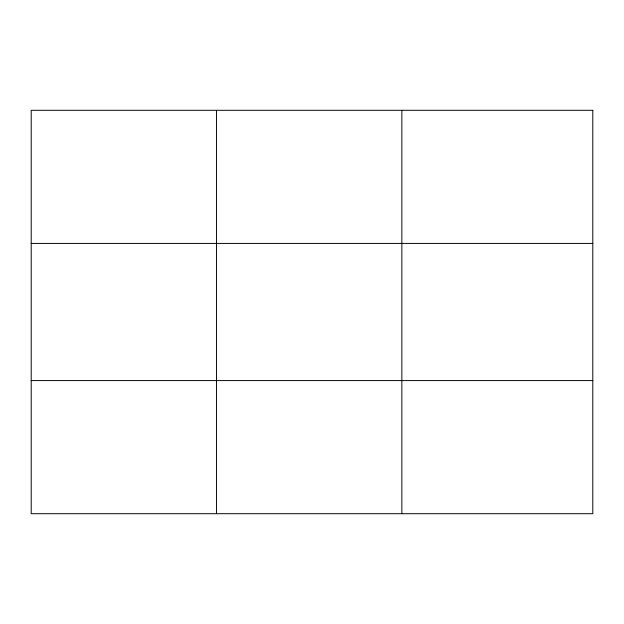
<?xml version="1.0" encoding="UTF-8"?>
<svg xmlns="http://www.w3.org/2000/svg" width="624" height="624" viewBox="0 0 624 624"><rect width="100%" height="100%" fill="white"/><g stroke="black" fill="none" stroke-linecap="round" stroke-linejoin="round"><path stroke-width="0.94" d="M31.2 243.422L592.8 243.422M31.2 380.578L592.8 380.578M401.856 110.3L401.856 513.7M216.528 110.3L216.528 513.7M592.8 110.3L31.2 110.3L31.2 513.7L592.8 513.7L592.8 110.3"/></g></svg>
